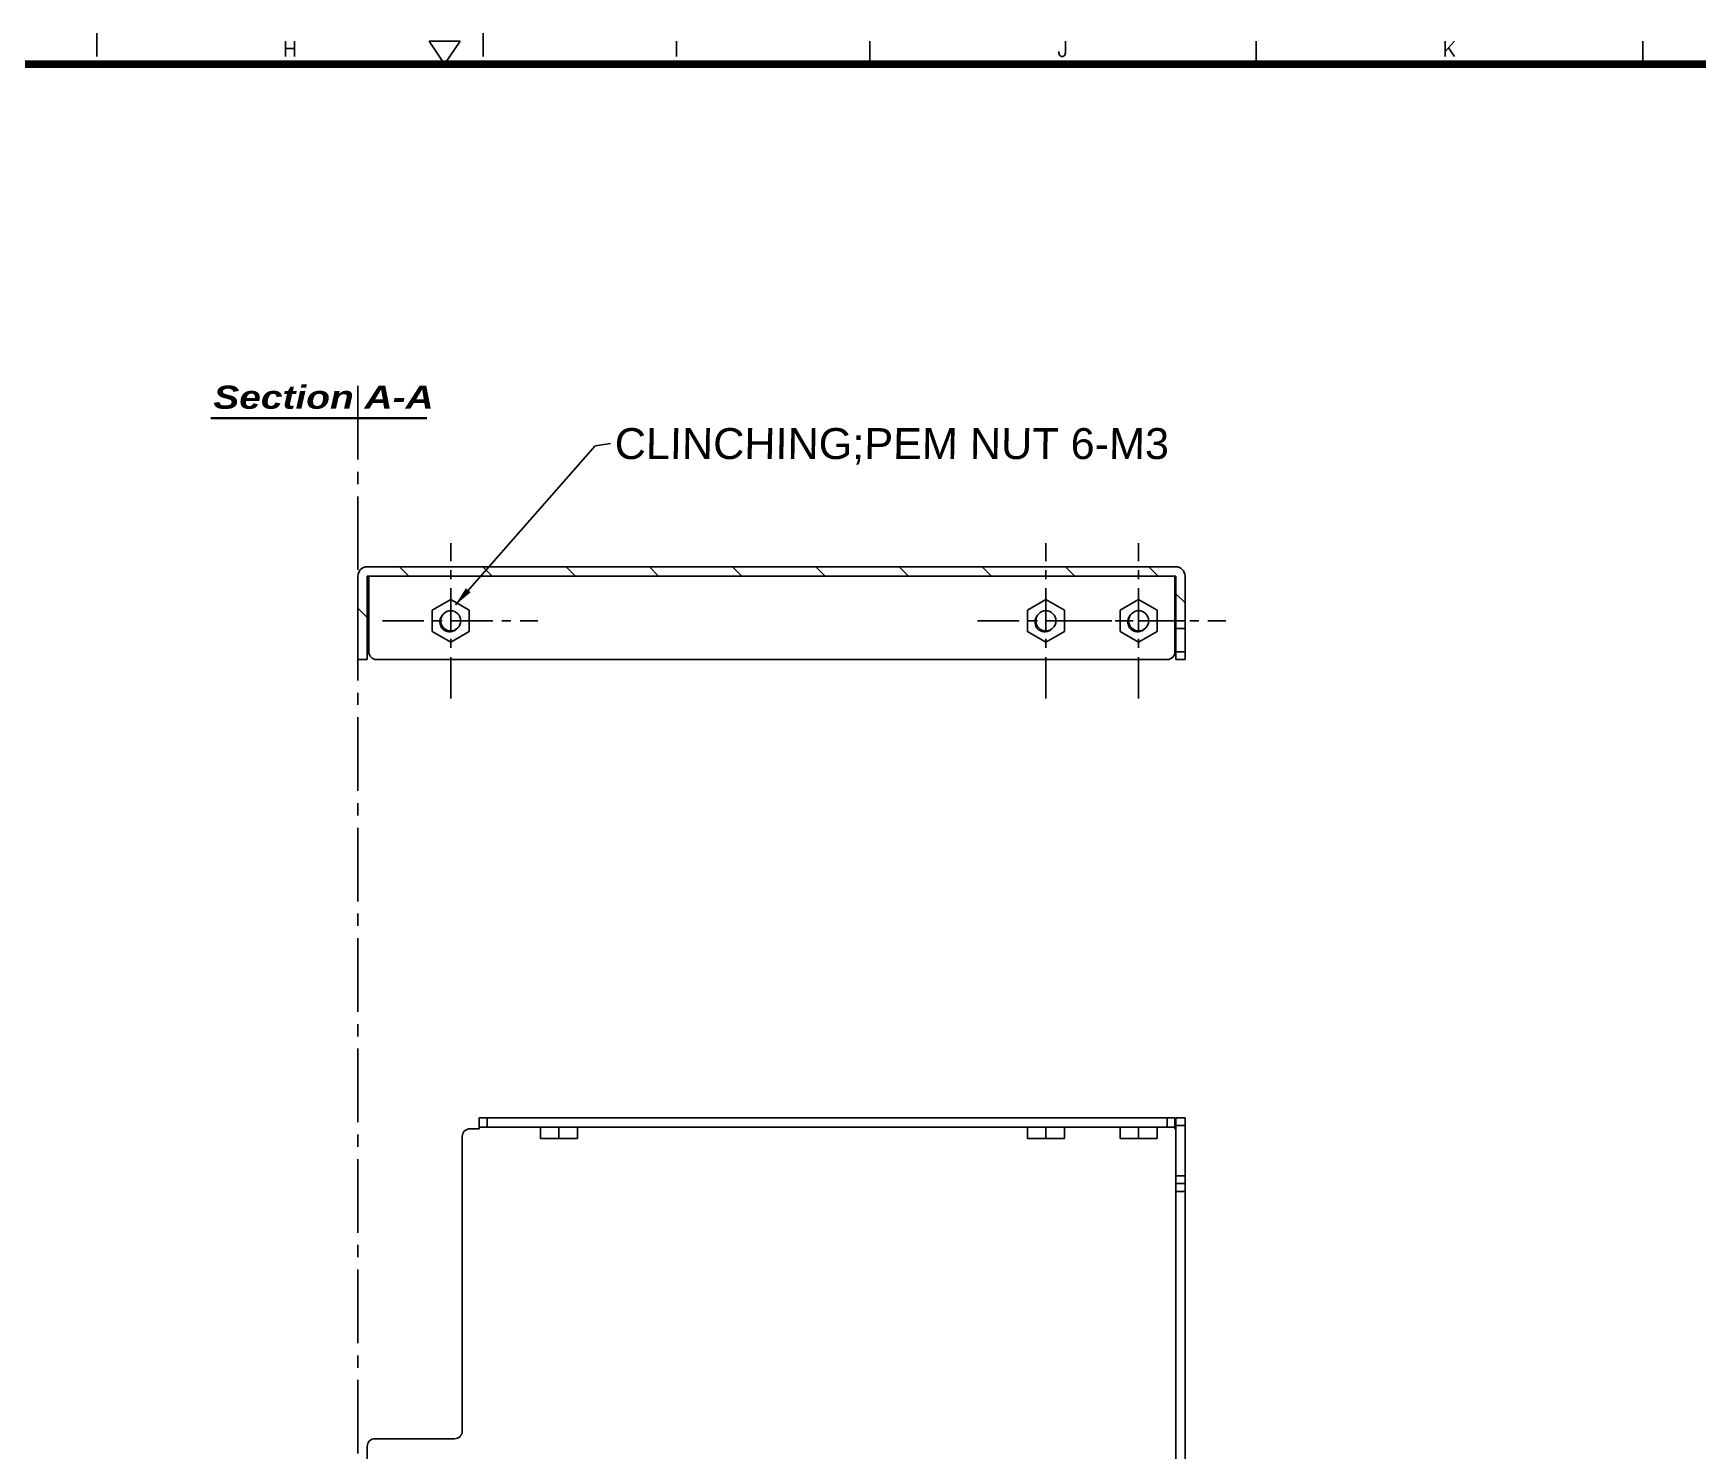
# Model space of a CAD drawing. Extents: x -425 to 6552, y -3049 to 3105.
# Drawn here: x 2654.8 to 2870.2, y -2190 to -2006.6 of the extents above; entities that cross this region are included whole.
import ezdxf
from ezdxf.enums import TextEntityAlignment as Align

# ---------------------------------------------------------------- set-up
doc = ezdxf.new("R2010")
doc.units = 0
doc.linetypes.add('CENTER', pattern=[17.8, 10.75, -2.35, 2.35, -2.35])
doc.linetypes.add('CENTER2', pattern=[28.575, 19.05, -3.175, 3.175, -3.175])
doc.layers.get('0').update_dxf_attribs({"linetype": 'CONTINUOUS'})
for name, color, linetype in [('3', 112, 'CENTER'), ('CV', 6, 'CONTINUOUS'), ('DIM', 1, 'CONTINUOUS')]:
    doc.layers.add(name, color=color, linetype=linetype)
doc.styles.add('N', font='arialbi.ttf', dxfattribs={"width": 0.8, "oblique": 5})
doc.styles.add('OMI-1', font='arial.ttf', dxfattribs={"oblique": 1})
doc.styles.add('SIM', font='simplex')
doc.dimstyles.new('1', dxfattribs={"dimtxt": 4, "dimasz": 2.5, "dimexe": 0.8, "dimexo": 0.3, "dimgap": 0.5, "dimtad": 1, "dimtoh": 1, "dimdec": 1, "dimzin": 0, "dimtxsty": 'OMI-1', "dimcen": 0, "dimclrd": 256, "dimclre": 256, "dimclrt": 256, "dimazin": 3, "dimtfac": 0.8, "dimtdec": 1, "dimtix": 1, "dimtmove": 0, "dimatfit": 3, "dimtolj": 1, "dimtzin": 0})

msp = doc.modelspace()

# ---------------------------------------------------------------- hatches: boundary and pattern name
at = {"linetype": 'CONTINUOUS'}
h = msp.add_hatch(dxfattribs=at)
h.set_pattern_fill('ANSI31', color=2, angle=270, style=0, pattern_type=2)
h.set_pattern_definition([(315, (2696.834, -2145.6515), (5.38435, 5.38435), [])])
edge = h.paths.add_edge_path()
edge.add_line((2696.83, -2087.65), (2696.83, -2076.85))
edge.add_arc((2698.03, -2076.85), 1.2, 90, 180)
edge.add_line((2698.03, -2075.65), (2802.63, -2075.65))
edge.add_arc((2802.63, -2076.85), 1.2, 0, 90)
edge.add_line((2803.83, -2082.65), (2803.83, -2076.85))
edge.add_line((2802.63, -2082.65), (2803.83, -2082.65))
edge.add_line((2802.63, -2082.65), (2802.63, -2076.85))
edge.add_line((2698.03, -2076.85), (2802.63, -2076.85))
edge.add_line((2698.03, -2087.65), (2698.03, -2076.85))
edge.add_line((2698.03, -2087.65), (2696.83, -2087.65))

# ---------------------------------------------------------------- linework, layer by layer
for p, q in [((2663.04, -2009.65), (2663.04, -2006.65)), ((2713.04, -2009.65), (2713.04, -2006.65)), ((2706.04, -2007.65), (2708.04, -2010.65)), ((2706.04, -2007.65), (2710.04, -2007.65)), ((2708.04, -2010.65), (2710.04, -2007.65)), ((2763.04, -2010.65), (2763.04, -2007.65)), ((2813.04, -2010.65), (2813.04, -2007.65)), ((2863.04, -2010.65), (2863.04, -2007.65))]:
    msp.add_line(p, q)
at = {"color": 7, "linetype": 'CONTINUOUS'}
for p, q in [((2698.03, -2075.65), (2802.63, -2075.65)), ((2696.83, -2087.65), (2696.83, -2076.85)), ((2698.03, -2087.65), (2698.03, -2076.85)), ((2698.03, -2076.85), (2802.63, -2076.85)), ((2698.23, -2076.85), (2698.23, -2086.65)), ((2802.53, -2086.65), (2802.53, -2076.85)), ((2802.63, -2087.65), (2802.63, -2076.85)), ((2803.83, -2082.65), (2803.83, -2076.85)), ((2706.43, -2081.27), (2708.83, -2079.88)), ((2708.83, -2079.88), (2711.23, -2081.27)), ((2802.63, -2082.65), (2803.83, -2082.65)), ((2803.83, -2083.65), (2802.63, -2083.65)), ((2803.83, -2082.74), (2803.83, -2087.65)), ((2698.03, -2087.65), (2696.83, -2087.65)), ((2699.23, -2087.65), (2801.53, -2087.65)), ((2803.83, -2086.65), (2802.63, -2086.65)), ((2803.83, -2087.65), (2802.63, -2087.65)), ((2711.33, -2148.35), (2712.53, -2148.35)), ((2712.53, -2146.95), (2712.53, -2148.35)), ((2712.53, -2146.95), (2802.53, -2146.95)), ((2712.53, -2148.15), (2802.53, -2148.15)), ((2713.53, -2146.95), (2713.53, -2148.15)), ((2801.53, -2148.15), (2801.53, -2146.95)), ((2802.53, -2148.35), (2802.53, -2146.95)), ((2802.63, -2148.35), (2802.53, -2148.35)), ((2802.63, -2408.75), (2802.63, -2146.95)), ((2803.83, -2146.95), (2802.63, -2146.95)), ((2803.83, -2147.95), (2802.63, -2147.95)), ((2803.83, -2146.95), (2803.83, -2408.75)), ((2710.33, -2149.35), (2710.33, -2187.45)), ((2803.83, -2154.45), (2802.63, -2154.45)), ((2803.83, -2155.45), (2802.63, -2155.45)), ((2802.63, -2156.45), (2803.83, -2156.45)), ((2698.03, -2408.75), (2698.03, -2189.45)), ((2699.03, -2188.45), (2709.33, -2188.45))]:
    msp.add_line(p, q, dxfattribs=at)
at = {"color": 4, "linetype": 'CONTINUOUS'}
for p, q in [((2783.43, -2081.27), (2785.83, -2079.88)), ((2785.83, -2079.88), (2788.23, -2081.27)), ((2795.43, -2081.27), (2797.83, -2079.88)), ((2797.83, -2079.88), (2800.23, -2081.27)), ((2706.43, -2084.04), (2706.43, -2081.27)), ((2711.23, -2081.27), (2711.23, -2084.04)), ((2783.43, -2084.04), (2783.43, -2081.27)), ((2788.23, -2081.27), (2788.23, -2084.04)), ((2795.43, -2084.04), (2795.43, -2081.27)), ((2800.23, -2081.27), (2800.23, -2084.04)), ((2708.83, -2085.42), (2706.43, -2084.04)), ((2711.23, -2084.04), (2708.83, -2085.42)), ((2785.83, -2085.42), (2783.43, -2084.04)), ((2788.23, -2084.04), (2785.83, -2085.42)), ((2797.83, -2085.42), (2795.43, -2084.04)), ((2800.23, -2084.04), (2797.83, -2085.42)), ((2720.43, -2149.6), (2720.43, -2148.15)), ((2722.83, -2149.6), (2722.83, -2148.15)), ((2725.23, -2149.6), (2725.23, -2148.15)), ((2783.43, -2149.6), (2783.43, -2148.15)), ((2785.83, -2149.6), (2785.83, -2148.15)), ((2788.23, -2149.6), (2788.23, -2148.15)), ((2795.43, -2149.6), (2795.43, -2148.15)), ((2797.83, -2149.6), (2797.83, -2148.15)), ((2800.23, -2149.6), (2800.23, -2148.15)), ((2720.43, -2149.6), (2725.23, -2149.6)), ((2783.43, -2149.6), (2788.23, -2149.6)), ((2795.43, -2149.6), (2800.23, -2149.6))]:
    msp.add_line(p, q, dxfattribs=at)
at = {"const_width": 1}
msp.add_lwpolyline([(3113.04, -2010.65), (2313.04, -2010.65), (2313.04, -2560.65), (3113.04, -2560.65)], close=True, dxfattribs=at)
at = {"color": 4, "linetype": 'CONTINUOUS'}
for centre in [(2708.83, -2082.65), (2785.83, -2082.65), (2797.83, -2082.65)]:
    msp.add_circle(centre, 1.3, dxfattribs=at)
at = {"color": 7, "linetype": 'CONTINUOUS'}
for centre, radius, start, end in [((2698.03, -2076.85), 1.2, 90, 180), ((2802.63, -2076.85), 1.2, 0, 90), ((2699.23, -2086.65), 1, 180, 270), ((2801.53, -2086.65), 1, 270, 0), ((2711.33, -2149.35), 1, 90, 180), ((2709.33, -2187.45), 1, 270, 0), ((2699.03, -2189.45), 1, 90, 180)]:
    msp.add_arc(centre, radius, start, end, dxfattribs=at)
at = {"color": 4, "linetype": 'CONTINUOUS'}
for points, knots in [([(2707.8, -2083.74), (2707.74, -2083.67), (2707.64, -2083.54), (2707.53, -2083.31), (2707.46, -2083.06), (2707.43, -2082.81), (2707.45, -2082.55), (2707.52, -2082.3), (2707.63, -2082.07), (2707.73, -2081.94), (2707.79, -2081.87)], [0, 0, 0, 0, 0.124975, 0.24994, 0.374914, 0.499902, 0.624914, 0.749949, 0.874979, 1, 1, 1, 1]), ([(2784.8, -2083.74), (2784.74, -2083.67), (2784.64, -2083.54), (2784.53, -2083.31), (2784.46, -2083.06), (2784.43, -2082.81), (2784.45, -2082.55), (2784.52, -2082.3), (2784.63, -2082.07), (2784.73, -2081.94), (2784.79, -2081.87)], [0, 0, 0, 0, 0.124975, 0.24994, 0.374914, 0.499902, 0.624914, 0.749949, 0.874979, 1, 1, 1, 1]), ([(2796.8, -2083.74), (2796.74, -2083.67), (2796.64, -2083.54), (2796.53, -2083.31), (2796.46, -2083.06), (2796.43, -2082.81), (2796.45, -2082.55), (2796.52, -2082.3), (2796.63, -2082.07), (2796.73, -2081.94), (2796.79, -2081.87)], [0, 0, 0, 0, 0.124975, 0.24994, 0.374914, 0.499902, 0.624914, 0.749949, 0.874979, 1, 1, 1, 1]), ([(2709.66, -2083.65), (2709.6, -2083.71), (2709.47, -2083.82), (2709.25, -2083.95), (2709, -2084.03), (2708.75, -2084.06), (2708.49, -2084.05), (2708.24, -2083.99), (2708.01, -2083.88), (2707.87, -2083.79), (2707.8, -2083.74)], [0, 0, 0, 0, 0.124986, 0.249972, 0.374967, 0.499966, 0.624971, 0.749978, 0.874991, 1, 1, 1, 1]), ([(2786.66, -2083.65), (2786.6, -2083.71), (2786.47, -2083.82), (2786.25, -2083.95), (2786, -2084.03), (2785.75, -2084.06), (2785.49, -2084.05), (2785.24, -2083.99), (2785.01, -2083.88), (2784.87, -2083.79), (2784.8, -2083.74)], [0, 0, 0, 0, 0.124986, 0.249972, 0.374967, 0.499966, 0.624971, 0.749978, 0.874991, 1, 1, 1, 1]), ([(2798.66, -2083.65), (2798.6, -2083.71), (2798.47, -2083.82), (2798.25, -2083.95), (2798, -2084.03), (2797.75, -2084.06), (2797.49, -2084.05), (2797.24, -2083.99), (2797.01, -2083.88), (2796.87, -2083.79), (2796.8, -2083.74)], [0, 0, 0, 0, 0.124986, 0.249972, 0.374967, 0.499966, 0.624971, 0.749978, 0.874991, 1, 1, 1, 1])]:
    msp.add_open_spline(points, degree=3, knots=knots, dxfattribs=at)
at = {"layer": '3', "linetype": 'CENTER2', "ltscale": 0.5}
msp.add_line((2696.83, -2052.26), (2696.83, -2441.91), dxfattribs=at)
at = {"layer": '3', "linetype": 'CENTER', "ltscale": 0.5}
for p, q in [((2708.83, -2092.71), (2708.83, -2072.59)), ((2785.83, -2092.71), (2785.83, -2072.59)), ((2797.83, -2092.71), (2797.83, -2072.59)), ((2700, -2082.65), (2720.12, -2082.65)), ((2777, -2082.65), (2797.12, -2082.65)), ((2789, -2082.65), (2809.12, -2082.65))]:
    msp.add_line(p, q, dxfattribs=at)
at = {"layer": 'CV', "color": 6, "const_width": 0.3}
msp.add_lwpolyline([(2677.77, -2056.43), (2705.77, -2056.43)], dxfattribs=at)

# ---------------------------------------------------------------- texts
at = {"style": 'SIM'}
for s, p in [('H', (2688.04, -2009.65)), ('I', (2738.04, -2009.65)), ('J', (2788.04, -2009.65)), ('K', (2838.04, -2009.65))]:
    msp.add_text(s, height=2, dxfattribs=at).set_placement(p, align=Align.CENTER)
at = {"layer": 'CV', "color": 6, "style": 'N', "width": 1.2}
msp.add_text('Section A-A', height=3, dxfattribs=at).set_placement((2692.37, -2053.66), align=Align.MIDDLE)
at = {"layer": 'DIM', "insert": (2730.02, -2057.72), "char_height": 4, "attachment_point": 1, "style": 'OMI-1'}
msp.add_mtext('CLINCHING;PEM NUT 6-M3 ', dxfattribs=at)

# ---------------------------------------------------------------- leaders
at = {"layer": 'DIM', "annotation_type": 0, "has_hookline": 1, "hookline_direction": 0, "text_width": 71.55}
msp.add_leader([(2709.45, -2080.57), (2727.51, -2060), (2729.52, -2059.72)], dimstyle='1', override={"dimgap": 0.5, "dimtad": 0}, dxfattribs=at)

doc.saveas('drawing.dxf')
